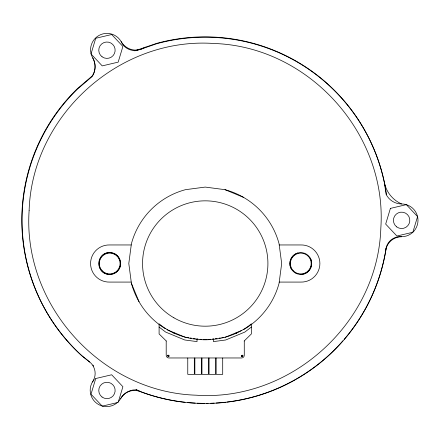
<?xml version="1.0" encoding="UTF-8"?>
<svg xmlns="http://www.w3.org/2000/svg" width="440" height="440" viewBox="0 0 440 440"><rect width="100%" height="100%" fill="white"/><g stroke="black" fill="none" stroke-linecap="round" stroke-linejoin="round"><path stroke-width="0.66" d="M242.858 355.591L242.907 355.24L242.248 355.24L241.896 355.591L242.506 356.202L241.544 356.604L241.72 355.768L242.506 356.202L242.858 355.591L242.248 355.24L242.726 355.922L241.896 355.591M168.223 355.24L167.745 355.922L168.575 355.591L168.245 356.422L168.927 356.604L168.927 355.24L167.563 355.24L168.245 356.422L168.927 355.944L168.223 355.24L167.607 355.591M168.575 356.56L168.927 355.944M118.294 270.243C123.31 264.209 119.477 253.935 111.678 252.83M167.965 356.202L168.575 355.591M166.293 341.006L159.099 333.944L159.099 323.84C184.762 345.092 225.709 345.092 251.367 323.84L251.367 333.944L244.178 341.006M117.684 270.842L116.259 272.239L113.779 273.642L111.018 274.357M251.367 327.047L244.816 332.074L225.726 339.983L213.422 341.605L213.422 339.036M140.58 49.511L145.679 47.135M297.952 252.967C291.242 254.634 287.755 263.048 291.324 268.978M225.016 337.348L241.582 330.484M134.794 50.87L156.563 43.401A183.244 183.244 0 0 1 386.535 194.832M300.779 274.434C308.847 274.681 314.479 264.924 310.233 258.055M207.213 339.691L203.258 339.691M208.532 339.515L210.513 339.257M212.487 338.998L213.807 338.822M215.127 338.652L217.107 338.388M219.082 338.129L220.402 337.953M221.722 337.783L223.696 337.519M139.915 49.583L134.987 50.111A17.144 17.144 0 0 1 121.132 41.569A16.379 16.379 0 0 0 98.758 35.574A16.379 16.379 0 0 0 92.763 57.948A17.545 17.545 0 0 1 92.763 75.499L77.429 88.616A183.244 183.244 0 0 0 81.824 355.735L89.749 362.076M131.241 244.954L109.692 244.954A18.568 18.568 0 0 0 90.58 263.516A18.568 18.568 0 0 0 109.692 282.079L131.241 282.079M279.224 244.954L300.779 244.954A18.568 18.568 0 0 1 319.886 263.516A18.568 18.568 0 0 1 300.779 282.079L279.224 282.079M173.739 333.157L174.916 333.157M235.554 333.157L236.731 333.157M111.216 252.703C95.821 250.503 94.683 275.264 110.215 274.346M243.452 197.323L225.016 189.684L205.233 187.083L185.449 189.684A76.434 76.434 0 0 0 131.406 243.733L128.799 263.516L131.406 283.3L139.04 301.736M186.769 337.519L188.749 337.783M190.069 337.953L191.389 338.129M193.364 338.388L195.344 338.652M196.663 338.822L197.984 338.998M199.958 339.257L201.938 339.515M167.019 329.714L185.449 337.348M136.081 389.625L140.399 391.573A183.244 183.244 0 0 0 162.399 398.321M159.099 327.047L165.655 332.074L184.745 339.983L197.043 341.605L197.043 339.036M242.226 356.422L241.72 355.768L241.896 356.56L241.544 355.944M121.132 41.569A14.636 14.636 0 0 0 140.145 49.429L156.497 43.791A183.128 183.128 0 0 1 384.423 182.837L386.067 194.222A17.292 17.292 0 0 0 401.621 203.957A16.379 16.379 0 0 1 418 220.336A16.379 16.379 0 0 1 401.621 236.715A16.093 16.093 0 0 0 385.583 251.482M244.272 341.006L244.272 355.24A2.728 2.728 0 0 1 241.544 357.968L168.927 357.968A2.728 2.728 0 0 1 166.199 355.24L166.199 341.006M222.706 358.05L222.706 374.347L216.156 374.347L216.156 358.05M215.606 358.05L215.606 374.347L209.055 374.347L209.055 358.05M208.511 358.05L208.511 374.347L201.96 374.347L201.96 358.05M201.416 358.05L201.416 374.347L194.86 374.347L194.86 358.05M194.315 358.05L194.315 374.347L187.764 374.347L187.764 358.05M386.127 248.149A183.244 183.244 0 0 1 344.256 339.268M342.925 340.808A183.244 183.244 0 0 1 296.538 378.879M295.95 379.214A183.244 183.244 0 0 1 231.666 401.407M231 401.506A183.244 183.244 0 0 1 226.974 402.034M225.632 402.193A183.244 183.244 0 0 1 216.172 403.013M214.143 403.128A183.244 183.244 0 0 1 210.76 403.266M208.06 403.326A183.244 183.244 0 0 1 206.707 403.348M204.677 403.354A183.244 183.244 0 0 1 197.225 403.189M195.195 403.09A183.244 183.244 0 0 1 187.759 402.534M185.07 402.259A183.244 183.244 0 0 1 163.059 398.481M401.621 203.957A29.64 29.64 0 0 1 384.45 182.82M94.149 379.544A13.2 13.2 0 0 1 92.378 382.052A16.379 16.379 0 0 0 117.249 402.65M92.961 365.107A13.2 13.2 0 0 1 93.671 366.102M118.146 401.825A16.379 16.379 0 0 0 120.747 398.431A15.939 15.939 0 0 1 140.399 391.573M401.621 236.715A14.471 14.471 0 0 0 385.847 249.557L385.638 251.455A183.128 183.128 0 0 1 140.789 391.771L136.505 389.846L133.1 389.983A17.292 17.292 0 0 0 120.747 398.431M92.763 57.948A17.292 17.292 0 0 1 93.901 72.87L92.109 76.576L77.468 89.084A183.128 183.128 0 0 0 82.198 356.032L89.139 361.57A14.751 14.751 0 0 1 92.378 382.052M243.452 329.714A76.434 76.434 0 0 0 279.065 283.3L281.672 263.516L279.065 243.733A76.434 76.434 0 0 0 225.016 189.684M165.314 328.697A76.434 76.434 0 0 1 131.406 283.3M29.123 210.54C22.561 305.096 101.437 392.282 196.174 395.192C290.73 401.753 377.916 322.877 380.831 228.135C387.393 133.579 308.512 46.392 213.774 43.483C119.218 36.922 32.032 115.797 29.123 210.54M95.733 38.275L91.009 53.955L102.229 65.89L118.173 62.139L122.898 46.459L111.678 34.524L95.733 38.275M95.733 378.527L91.009 394.213L102.229 406.142L118.173 402.397L122.898 386.711L111.678 374.781L95.733 378.527M390.401 208.401L385.677 224.087L396.897 236.016L412.841 232.265L417.566 216.585L406.346 204.649L390.401 208.401M102.053 56.771A8.19 8.19 0 0 0 115.088 51.167A8.19 8.19 0 0 0 103.719 42.686A8.19 8.19 0 0 0 102.053 56.771M102.053 397.023A8.19 8.19 0 0 0 115.088 391.424A8.19 8.19 0 0 0 103.719 382.938A8.19 8.19 0 0 0 102.053 397.023M396.721 226.897A8.19 8.19 0 0 0 409.756 221.298A8.19 8.19 0 0 0 398.387 212.812A8.19 8.19 0 0 0 396.721 226.897M102.344 270.903A10.417 10.417 0 0 0 119.757 266.184A10.417 10.417 0 0 0 106.97 253.462A10.417 10.417 0 0 0 102.344 270.903M293.43 270.903A10.417 10.417 0 0 0 310.849 266.184A10.417 10.417 0 0 0 298.056 253.462A10.417 10.417 0 0 0 293.43 270.903M295.317 272.971A10.918 10.918 0 0 0 311.696 263.516A10.918 10.918 0 0 0 295.317 254.062A10.918 10.918 0 0 0 295.317 272.971M104.231 272.971A10.918 10.918 0 0 0 120.61 263.516A10.918 10.918 0 0 0 104.231 254.062A10.918 10.918 0 0 0 104.231 272.971M173.894 317.796A62.678 62.678 0 0 0 267.911 263.516A62.678 62.678 0 0 0 173.894 209.237A62.678 62.678 0 0 0 173.894 317.796"/></g></svg>
